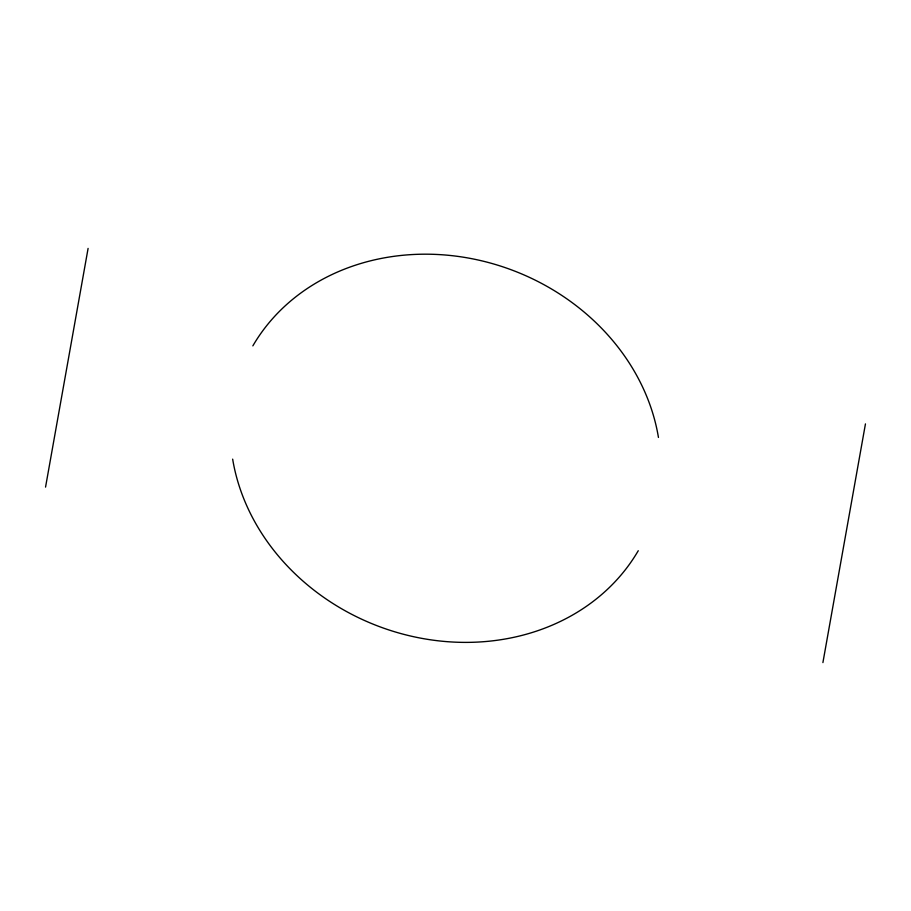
<?xml version="1.0" encoding="UTF-8"?>
<svg xmlns="http://www.w3.org/2000/svg" width="911" height="911" viewBox="0 0 911 911"><rect width="100%" height="100%" fill="white"/><g stroke="black" fill="none" stroke-linecap="round" stroke-linejoin="round"><path stroke-width="1.37" d="M45.55 487.1L88.094 248.407M822.906 662.593L865.45 423.9M638.258 550.711A218.754 190.205 21 0 1 412.034 636.356A218.754 190.205 21 0 1 232.658 459.144M252.848 345.873A218.754 190.205 21 0 1 479.072 260.216A218.754 190.205 21 0 1 658.448 437.439"/></g></svg>
